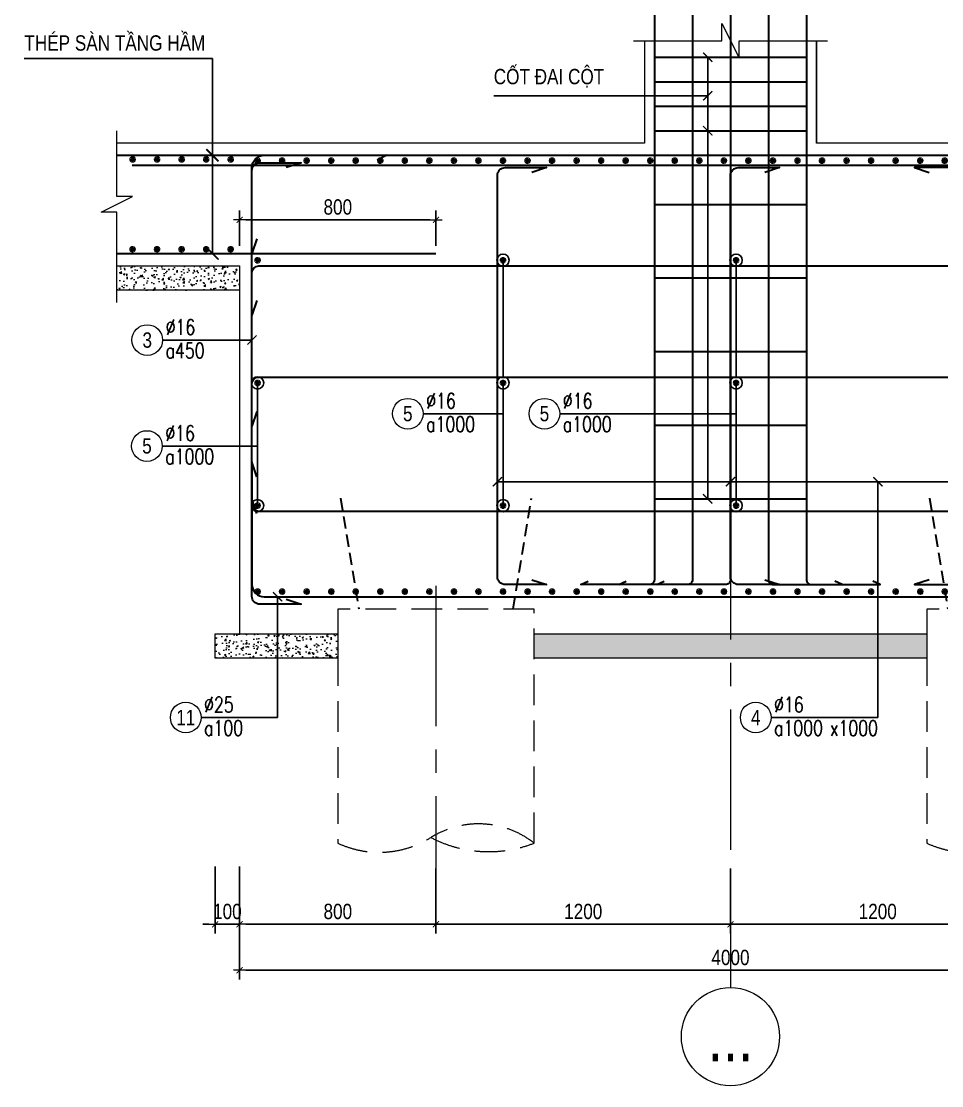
# Model space of a CAD drawing. Header units: millimetres. Extents: x -134772 to 84392, y -129535 to 67259.
# Drawn here: x 25666 to 29416, y 41904 to 46243 of the extents above; entities that cross this region are included whole.
import ezdxf
from ezdxf.enums import TextEntityAlignment as Align

# ---------------------------------------------------------------- set-up
doc = ezdxf.new("R2010")
doc.units = ezdxf.units.MM
doc.header["$MEASUREMENT"] = 0
doc.linetypes.add('CENTER2', pattern=[28.575, 19.05, -3.175, 3.175, -3.175])
doc.linetypes.add('HIDDEN', pattern=[0.375, 0.25, -0.125])
doc.layers.get('Defpoints').update_dxf_attribs({"color": 252})
for name, color, linetype, lineweight in [('KC-COT', 3, 'Continuous', 25), ('KC-TRUC', 5, 'CENTER2', 18), ('NDC_S_AXIS', 5, 'CENTER2', 15), ('NDC_S_BREAK-LINE', 1, 'Continuous', 15), ('NDC_S_CONTINUOUS', 3, 'Continuous', 20), ('NDC_S_DIM', 1, 'Continuous', 9), ('NDC_S_ENG TEXT', 2, 'Continuous', 9), ('NDC_S_HATCH MATERIAL', 8, 'Continuous', 13), ('NDC_S_LEADER', 1, 'Continuous', 9), ('NDC_S_REBAR', 4, 'Continuous', 35), ('NDC_S_VN TEXT', 7, 'Continuous', 9)]:
    doc.layers.add(name, color=color, linetype=linetype, lineweight=lineweight)
doc.styles.add('ARIAL', font='arial.ttf', dxfattribs={"width": 0.8})
doc.styles.add('NDC_ARIAL', font='arial.ttf', dxfattribs={"width": 0.8})
doc.styles.add('NDC_ROMANS', font='romans.shx', dxfattribs={"width": 0.8})
doc.dimstyles.new('NDC_1-25', dxfattribs={"dimscale": 25, "dimtxt": 2.5, "dimasz": 1, "dimexe": 1.5, "dimexo": 0, "dimgap": 0.8, "dimtad": 1, "dimdec": 0, "dimdsep": 46, "dimtxsty": 'NDC_ARIAL', "dimblk": 'DIMMARK', "dimcen": 49999.938995, "dimdle": 1.5, "dimclrd": 1, "dimclre": 1, "dimclrt": 3, "dimadec": 0, "dimazin": 0, "dimtfac": 1, "dimtdec": 0, "dimtix": 1, "dimtmove": 2, "dimatfit": 3, "dimfxl": 1, "dimarcsym": 0})
doc.dimstyles.new('NDC_dim_25', dxfattribs={"dimscale": 25, "dimtxt": 2.5, "dimasz": 1.5, "dimexe": 1.5, "dimexo": 0, "dimgap": 1, "dimtad": 1, "dimdec": 0, "dimzin": 0, "dimdsep": 46, "dimtxsty": 'ARIAL', "dimblk": 'DIMMARK', "dimcen": 0.09, "dimdle": 1.2, "dimclrd": 1, "dimclre": 1, "dimclrt": 3, "dimadec": 0, "dimazin": 0, "dimtfac": 1, "dimtdec": 0, "dimtix": 1, "dimtofl": 0, "dimtmove": 0, "dimatfit": 3, "dimfxl": 3.75, "dimfxlon": 1, "dimtolj": 1, "dimtzin": 0, "dimarcsym": 0})
doc.dimstyles.new('NDC_dim_50', dxfattribs={"dimscale": 50, "dimtxt": 2.5, "dimasz": 1.5, "dimexe": 1.5, "dimexo": 0, "dimgap": 1, "dimtad": 1, "dimdec": 0, "dimzin": 0, "dimdsep": 46, "dimtxsty": 'ARIAL', "dimblk": 'DIMMARK', "dimcen": 0.09, "dimdle": 1.2, "dimclrd": 1, "dimclre": 1, "dimclrt": 3, "dimadec": 0, "dimazin": 0, "dimtfac": 1, "dimtdec": 0, "dimtix": 1, "dimtofl": 0, "dimtmove": 0, "dimatfit": 3, "dimfxl": 6, "dimtolj": 1, "dimtzin": 0, "dimarcsym": 0})

# ---------------------------------------------------------------- blocks, each defined once
blk = doc.blocks.new('DIMMARK')
at = {"layer": 'NDC_S_DIM', "color": 1}
blk.add_line((-1.5, 0), (1, 0), dxfattribs=at)
at = {"layer": 'NDC_S_DIM', "color": 2, "const_width": 0.15}
blk.add_lwpolyline([(-0.5, -0.5), (0.5, 0.5)], dxfattribs=at)
blk = doc.blocks.new('*D356')
at = {"layer": 'Defpoints', "color": 0, "transparency": 16777216}
for p in [(27355.4, 45433.5), (26555.4, 45328.1), (27355.4, 45328.1)]:
    blk.add_point(p, dxfattribs=at)
at = {"layer": 'NDC_S_DIM', "color": 1, "lineweight": -2, "transparency": 16777216}
for p, q in [((26555.4, 45328.1), (26555.4, 45471)), ((27355.4, 45328.1), (27355.4, 45471)), ((26580.4, 45433.5), (27330.4, 45433.5))]:
    blk.add_line(p, q, dxfattribs=at)
at = {"layer": 'NDC_S_DIM', "color": 1, "lineweight": -2, "transparency": 16777216, "xscale": 25, "yscale": 25, "zscale": 25, "rotation": 180}
blk.add_blockref('DIMMARK', (26555.4, 45433.5), dxfattribs=at)
at = {"layer": 'NDC_S_DIM', "color": 1, "lineweight": -2, "transparency": 16777216, "xscale": 25, "yscale": 25, "zscale": 25}
blk.add_blockref('DIMMARK', (27355.4, 45433.5), dxfattribs=at)
at = {"layer": 'NDC_S_DIM', "color": 3, "transparency": 16777216, "insert": (26955.4, 45485.4), "char_height": 62.5, "attachment_point": 5, "style": 'NDC_ARIAL'}
blk.add_mtext('800', dxfattribs=at)
blk = doc.blocks.new('*U8')
at = {"layer": 'NDC_S_DIM'}
blk.add_circle((0, 0), 5, dxfattribs=at)
at = {"color": 7, "style": 'ARIAL', "width": 0.8}
blk.add_attdef('GRID', text='', height=5, dxfattribs=at).set_placement((0, 0), align=Align.MIDDLE)
blk = doc.blocks.new('*U273')
at = {"layer": 'NDC_S_REBAR', "ltscale": 1500}
blk.add_line((-310, 0), (310, 0), dxfattribs=at)
blk = doc.blocks.new('*U274')
at = {"layer": 'NDC_S_ENG TEXT', "color": 0, "linetype": 'ByBlock', "lineweight": -2, "transparency": 16777216}
for p in [(0, 300), (0, 200), (0, 100), (0, 0)]:
    blk.add_blockref('*U273', p, dxfattribs=at)
blk = doc.blocks.new('*U275')
at = {"layer": 'NDC_S_REBAR', "ltscale": 1500}
blk.add_line((-310, 0), (310, 0), dxfattribs=at)
blk = doc.blocks.new('*U276')
at = {"layer": 'NDC_S_ENG TEXT', "color": 0, "linetype": 'ByBlock', "lineweight": -2, "transparency": 16777216}
for p in [(0, 1500), (0, 1200), (0, 900), (0, 600), (0, 300), (0, 0)]:
    blk.add_blockref('*U275', p, dxfattribs=at)
blk = doc.blocks.new('kata_block_THEP')
at = {"layer": 'NDC_S_REBAR', "color": 0}
for p, q in [((-0.5, 0), (0.5, 0)), ((-0.35, 0.35), (0.35, -0.35)), ((0.35, 0.35), (-0.35, -0.35)), ((0, 0.5), (0, -0.5))]:
    blk.add_line(p, q, dxfattribs=at)
at = {"layer": 'NDC_S_REBAR', "color": 0, "const_width": 0.0833}
blk.add_lwpolyline([(-0.5, 0, 1), (0.5, 0, 1), (-0.5, 0, 1)], format="xyb", dxfattribs=at)
blk = doc.blocks.new('*U277')
at = {"layer": 'NDC_S_REBAR', "xscale": 25, "yscale": 25, "zscale": 25}
blk.add_blockref('kata_block_THEP', (0, 0), dxfattribs=at)
blk = doc.blocks.new('*U278')
at = {"layer": 'NDC_S_CONTINUOUS', "color": 0, "linetype": 'ByBlock', "lineweight": -2, "transparency": 16777216}
for p in [(0, 0), (100, 0), (200, 0), (300, 0), (400, 0), (500, 0), (600, 0), (700, 0), (800, 0), (900, 0), (1000, 0), (1100, 0), (1200, 0), (1300, 0), (1400, 0), (1500, 0), (1600, 0), (1700, 0), (1800, 0), (1900, 0), (2000, 0), (2100, 0), (2200, 0), (2300, 0), (2400, 0), (2500, 0), (2600, 0), (2700, 0), (2800, 0), (2900, 0), (3000, 0), (3100, 0), (3200, 0), (3300, 0), (3400, 0), (3500, 0), (3600, 0), (3700, 0), (3800, 0)]:
    blk.add_blockref('*U277', p, dxfattribs=at)
blk = doc.blocks.new('*D361')
at = {"layer": 'Defpoints', "color": 0, "transparency": 16777216}
for p in [(26555.4, 42797.6), (30555.4, 42797.6), (30555.4, 42374.8)]:
    blk.add_point(p, dxfattribs=at)
at = {"layer": 'NDC_S_DIM', "color": 1, "lineweight": -2, "transparency": 16777216}
for p, q in [((26555.4, 42797.6), (26555.4, 42337.3)), ((30555.4, 42797.6), (30555.4, 42337.3)), ((26580.4, 42374.8), (30530.4, 42374.8))]:
    blk.add_line(p, q, dxfattribs=at)
at = {"layer": 'NDC_S_DIM', "color": 1, "lineweight": -2, "transparency": 16777216, "xscale": 25, "yscale": 25, "zscale": 25, "rotation": 180}
blk.add_blockref('DIMMARK', (26555.4, 42374.8), dxfattribs=at)
at = {"layer": 'NDC_S_DIM', "color": 1, "lineweight": -2, "transparency": 16777216, "xscale": 25, "yscale": 25, "zscale": 25}
blk.add_blockref('DIMMARK', (30555.4, 42374.8), dxfattribs=at)
at = {"layer": 'NDC_S_DIM', "color": 3, "transparency": 16777216, "insert": (28555.4, 42426.7), "char_height": 62.5, "attachment_point": 5, "style": 'NDC_ARIAL'}
blk.add_mtext('4000', dxfattribs=at)
blk = doc.blocks.new('*D364')
at = {"layer": 'Defpoints', "color": 0, "transparency": 16777216}
for p in [(26555.4, 42797.6), (27355.4, 42790.2), (27355.4, 42562.3)]:
    blk.add_point(p, dxfattribs=at)
at = {"layer": 'NDC_S_DIM', "color": 1, "lineweight": -2, "transparency": 16777216}
for p, q in [((26555.4, 42797.6), (26555.4, 42524.8)), ((27355.4, 42790.2), (27355.4, 42524.8)), ((26580.4, 42562.3), (27330.4, 42562.3))]:
    blk.add_line(p, q, dxfattribs=at)
at = {"layer": 'NDC_S_DIM', "color": 1, "lineweight": -2, "transparency": 16777216, "xscale": 25, "yscale": 25, "zscale": 25, "rotation": 180}
blk.add_blockref('DIMMARK', (26555.4, 42562.3), dxfattribs=at)
at = {"layer": 'NDC_S_DIM', "color": 1, "lineweight": -2, "transparency": 16777216, "xscale": 25, "yscale": 25, "zscale": 25}
blk.add_blockref('DIMMARK', (27355.4, 42562.3), dxfattribs=at)
at = {"layer": 'NDC_S_DIM', "color": 3, "transparency": 16777216, "insert": (26955.4, 42614.2), "char_height": 62.5, "attachment_point": 5, "style": 'NDC_ARIAL'}
blk.add_mtext('800', dxfattribs=at)
blk = doc.blocks.new('*D365')
at = {"layer": 'Defpoints', "color": 0, "transparency": 16777216}
for p in [(26455.4, 42797.6), (26555.4, 42797.6), (26455.4, 42562.3)]:
    blk.add_point(p, dxfattribs=at)
at = {"layer": 'NDC_S_DIM', "color": 1, "lineweight": -2, "transparency": 16777216}
for p, q in [((26455.4, 42797.6), (26455.4, 42524.8)), ((26555.4, 42797.6), (26555.4, 42524.8)), ((26430.4, 42562.3), (26405.4, 42562.3)), ((26555.4, 42562.3), (26455.4, 42562.3)), ((26580.4, 42562.3), (26605.4, 42562.3))]:
    blk.add_line(p, q, dxfattribs=at)
at = {"layer": 'NDC_S_DIM', "color": 1, "lineweight": -2, "transparency": 16777216, "xscale": 25, "yscale": 25, "zscale": 25}
blk.add_blockref('DIMMARK', (26455.4, 42562.3), dxfattribs=at)
at = {"layer": 'NDC_S_DIM', "color": 1, "lineweight": -2, "transparency": 16777216, "xscale": 25, "yscale": 25, "zscale": 25, "rotation": 180}
blk.add_blockref('DIMMARK', (26555.4, 42562.3), dxfattribs=at)
at = {"layer": 'NDC_S_DIM', "color": 3, "transparency": 16777216, "insert": (26505.4, 42614.2), "char_height": 62.5, "attachment_point": 5, "style": 'NDC_ARIAL'}
blk.add_mtext('100', dxfattribs=at)
blk = doc.blocks.new('*U295')
at = {"layer": 'KC-TRUC', "ltscale": 30}
blk.add_line((0, 193.8), (0, -1004.2), dxfattribs=at)
at = {"layer": 'NDC_S_HATCH MATERIAL', "color": 2, "linetype": 'HIDDEN', "ltscale": 500}
blk.add_lwpolyline([(400, -854.8), (400, 99.3), (-400, 99.3), (-400, -854.8)], dxfattribs=at)
for centre, major_axis, start_param, end_param in [((173.3, -1142.7), (-259.2, 259.2), -1.452433, -0.227584), ((-231.6, -492.3), (-282.6, 282.6), 1.921341, 2.912184), ((215, -379), (360.9, 360.9), 3.446929, 4.297833)]:
    blk.add_ellipse(centre, major_axis=major_axis, ratio=1, start_param=start_param, end_param=end_param, dxfattribs=at)
at = {"layer": 'NDC_S_REBAR', "linetype": 'HIDDEN', "ltscale": 200}
for p, q in [((-389.4, 550.9), (-314.3, 100)), ((314.3, 100), (389.4, 550.9))]:
    blk.add_line(p, q, dxfattribs=at)
blk = doc.blocks.new('*U279')
at = {"layer": 'NDC_S_REBAR', "xscale": 25, "yscale": 25, "zscale": 25}
blk.add_blockref('kata_block_THEP', (0, 0), dxfattribs=at)
blk = doc.blocks.new('*U280')
at = {"layer": 'NDC_S_CONTINUOUS', "color": 0, "linetype": 'ByBlock', "lineweight": -2, "transparency": 16777216}
for p in [(0, 0), (100, 0), (200, 0), (300, 0), (400, 0), (500, 0), (600, 0), (700, 0), (800, 0), (900, 0), (1000, 0), (1100, 0), (1200, 0), (1300, 0), (1400, 0), (1500, 0), (1600, 0), (1700, 0), (1800, 0), (1900, 0), (2000, 0), (2100, 0), (2200, 0), (2300, 0), (2400, 0), (2500, 0), (2600, 0), (2700, 0), (2800, 0), (2900, 0), (3000, 0), (3100, 0), (3200, 0), (3300, 0), (3400, 0), (3500, 0), (3600, 0), (3700, 0), (3800, 0)]:
    blk.add_blockref('*U279', p, dxfattribs=at)
blk = doc.blocks.new('*U281')
at = {"layer": 'NDC_S_REBAR', "xscale": 25, "yscale": 25, "zscale": 25}
blk.add_blockref('kata_block_THEP', (0, 0), dxfattribs=at)
blk = doc.blocks.new('*U282')
at = {"layer": 'NDC_S_CONTINUOUS', "color": 0, "linetype": 'ByBlock', "lineweight": -2, "transparency": 16777216}
for p in [(0, 0), (100, 0), (200, 0), (300, 0), (400, 0)]:
    blk.add_blockref('*U281', p, dxfattribs=at)
blk = doc.blocks.new('*U287')
at = {"layer": 'NDC_S_REBAR', "xscale": 25, "yscale": 25, "zscale": 25}
blk.add_blockref('kata_block_THEP', (0, 0), dxfattribs=at)
blk = doc.blocks.new('*U288')
at = {"layer": 'NDC_S_CONTINUOUS', "color": 0, "linetype": 'ByBlock', "lineweight": -2, "transparency": 16777216}
for p in [(0, 0), (500, 0), (1000, 0)]:
    blk.add_blockref('*U287', p, dxfattribs=at)
blk = doc.blocks.new('*U289')
at = {"layer": 'NDC_S_REBAR', "xscale": 25, "yscale": 25, "zscale": 25}
blk.add_blockref('kata_block_THEP', (0, 0), dxfattribs=at)
blk = doc.blocks.new('*U290')
at = {"layer": 'NDC_S_CONTINUOUS', "color": 0, "linetype": 'ByBlock', "lineweight": -2, "transparency": 16777216}
for p in [(0, 0), (500, 0), (1000, 0)]:
    blk.add_blockref('*U289', p, dxfattribs=at)
blk = doc.blocks.new('*D366')
at = {"layer": 'Defpoints', "color": 0, "transparency": 16777216}
for p in [(27355.4, 42790.2), (28555.4, 42790.2), (28555.4, 42562.3)]:
    blk.add_point(p, dxfattribs=at)
at = {"layer": 'NDC_S_DIM', "color": 1, "lineweight": -2, "transparency": 16777216}
for p, q in [((27355.4, 42790.2), (27355.4, 42524.8)), ((28555.4, 42790.2), (28555.4, 42524.8)), ((27380.4, 42562.3), (28530.4, 42562.3))]:
    blk.add_line(p, q, dxfattribs=at)
at = {"layer": 'NDC_S_DIM', "color": 1, "lineweight": -2, "transparency": 16777216, "xscale": 25, "yscale": 25, "zscale": 25, "rotation": 180}
blk.add_blockref('DIMMARK', (27355.4, 42562.3), dxfattribs=at)
at = {"layer": 'NDC_S_DIM', "color": 1, "lineweight": -2, "transparency": 16777216, "xscale": 25, "yscale": 25, "zscale": 25}
blk.add_blockref('DIMMARK', (28555.4, 42562.3), dxfattribs=at)
at = {"layer": 'NDC_S_DIM', "color": 3, "transparency": 16777216, "insert": (27955.4, 42614.2), "char_height": 62.5, "attachment_point": 5, "style": 'NDC_ARIAL'}
blk.add_mtext('1200', dxfattribs=at)
blk = doc.blocks.new('*D367')
at = {"layer": 'Defpoints', "color": 0, "transparency": 16777216}
for p in [(28555.4, 42790.2), (29755.4, 42790.2), (28555.4, 42562.3)]:
    blk.add_point(p, dxfattribs=at)
at = {"layer": 'NDC_S_DIM', "color": 1, "lineweight": -2, "transparency": 16777216}
for p, q in [((28555.4, 42790.2), (28555.4, 42524.8)), ((29755.4, 42790.2), (29755.4, 42524.8)), ((29730.4, 42562.3), (28580.4, 42562.3))]:
    blk.add_line(p, q, dxfattribs=at)
at = {"layer": 'NDC_S_DIM', "color": 1, "lineweight": -2, "transparency": 16777216, "xscale": 25, "yscale": 25, "zscale": 25, "rotation": 180}
blk.add_blockref('DIMMARK', (28555.4, 42562.3), dxfattribs=at)
at = {"layer": 'NDC_S_DIM', "color": 1, "lineweight": -2, "transparency": 16777216, "xscale": 25, "yscale": 25, "zscale": 25}
blk.add_blockref('DIMMARK', (29755.4, 42562.3), dxfattribs=at)
at = {"layer": 'NDC_S_DIM', "color": 3, "transparency": 16777216, "insert": (29155.4, 42614.2), "char_height": 62.5, "attachment_point": 5, "style": 'NDC_ARIAL'}
blk.add_mtext('1200', dxfattribs=at)
blk = doc.blocks.new('*U632')
blk.add_circle((-2.5, 0), 2.5)
at = {"layer": 'NDC_S_VN TEXT', "color": 3, "style": 'NDC_ROMANS', "width": 0.75}
for tag, p in [('DK1', (0.5, 0.85)), ('KC1', (0.5, -2.97))]:
    blk.add_attdef(tag, p, '', height=2.5, dxfattribs=at)
at = {"layer": 'NDC_S_VN TEXT', "color": 7, "style": 'ARIAL', "width": 0.8}
blk.add_attdef('SH2', text='', height=2.5, dxfattribs=at).set_placement((-2.5, 0), align=Align.MIDDLE)
blk = doc.blocks.new('*U270')
at = {"layer": 'NDC_S_REBAR', "xscale": 25, "yscale": 25, "zscale": 25}
blk.add_blockref('kata_block_THEP', (0, 0), dxfattribs=at)
blk = doc.blocks.new('*U271')
at = {"layer": 'NDC_S_CONTINUOUS', "color": 0, "linetype": 'ByBlock', "lineweight": -2, "transparency": 16777216}
for p in [(0, 0), (500, 0), (1000, 0)]:
    blk.add_blockref('*U270', p, dxfattribs=at)
blk = doc.blocks.new('*U272')
at = {"layer": 'NDC_S_REBAR', "xscale": 25, "yscale": 25, "zscale": 25}
blk.add_blockref('kata_block_THEP', (0, 0), dxfattribs=at)

msp = doc.modelspace()

# ---------------------------------------------------------------- hatches: boundary and pattern name
at = {"layer": 'NDC_S_HATCH MATERIAL'}
h = msp.add_hatch(dxfattribs=at)
h.set_pattern_fill('AR-CONC', color=256, scale=8)
h.set_pattern_definition([(50, (15755.415, 71866.624), (57.380815, -5.02017), [6, -66]), (355, (15755.415, 71866.624), (-11.10011, 60.17537), [4.8, -52.8]), (100.45144, (15760.197, 71866.205), (46.28071, 55.1552), [5.09922, -56.09137]), (46.1842, (15755.415, 71882.624), (85.3793, -13.24154), [9, -99]), (96.63564, (15762.53, 71881.52), (74.77296, 77.9295), [7.64883, -84.1371]), (351.18416, (15755.415, 71882.62), (74.77296, 77.9295), [7.2, -79.2]), (21, (15763.415, 71878.624), (47.752564, -32.20951), [6, -66]), (326, (15763.415, 71878.624), (19.46523, 58.012), [4.8, -52.8]), (71.45144, (15767.394, 71875.94), (67.21779, 25.80249), [5.09922, -56.09137]), (37.5, (15755.415, 71866.624), (0.972788, 26.631508), [0, -52.16, 0, -53.6, 0, -53]), (7.5, (15755.415, 71866.624), (21.045563, 31.552937), [0, -30.56, 0, -50.96, 0, -20.2]), (327.5, (15737.575, 71866.624), (42.705795, -1.80439), [0, -20, 0, -62.4, 0, -82.8]), (317.5, (15729.575, 71866.624), (46.654894, 8.0084), [0, -26, 0, -41.44, 0, -58.8])])
h.paths.add_polyline_path([(26055.4, 45246.5), (26555.4, 45246.5), (26555.4, 45146.5), (26055.4, 45146.5)])
h = msp.add_hatch(dxfattribs=at)
h.set_pattern_fill('AR-CONC', color=256, scale=8)
h.set_pattern_definition([(50, (17355.42, 70366.623), (57.380815, -5.02017), [6, -66]), (355, (17355.42, 70366.62), (-11.10011, 60.17537), [4.8, -52.8]), (100.45144, (17360.2, 70366.204), (46.28071, 55.1552), [5.09922, -56.09137]), (46.1842, (17355.42, 70382.62), (85.3793, -13.24154), [9, -99]), (96.63564, (17362.53, 70381.52), (74.77296, 77.9295), [7.64883, -84.1371]), (351.18416, (17355.42, 70382.62), (74.77296, 77.9295), [7.2, -79.2]), (21, (17363.42, 70378.623), (47.752564, -32.20951), [6, -66]), (326, (17363.42, 70378.62), (19.46523, 58.012), [4.8, -52.8]), (71.45144, (17367.4, 70375.94), (67.21779, 25.80249), [5.09922, -56.09137]), (37.5, (17355.419, 70366.623), (0.972788, 26.631508), [0, -52.16, 0, -53.6, 0, -53]), (7.5, (17355.42, 70366.623), (21.045563, 31.552937), [0, -30.56, 0, -50.96, 0, -20.2]), (327.5, (17337.579, 70366.623), (42.705795, -1.80439), [0, -20, 0, -62.4, 0, -82.8]), (317.5, (17329.58, 70366.623), (46.654894, 8.0084), [0, -26, 0, -41.44, 0, -58.8])])
h.paths.add_polyline_path([(26455.4, 43746.5), (26955.4, 43746.5), (26955.4, 43646.5), (26455.4, 43646.5)])
h = msp.add_hatch(dxfattribs=at)
h.set_pattern_fill('AR-CONC', color=256, scale=8)
h.set_pattern_definition([(50, (18855.4, 70366.675), (57.380815, -5.02017), [6, -66]), (355, (18855.4, 70366.675), (-11.10011, 60.17537), [4.8, -52.8]), (100.45144, (18860.18, 70366.256), (46.28071, 55.1552), [5.09922, -56.09137]), (46.1842, (18855.4, 70382.675), (85.3793, -13.24154), [9, -99]), (96.63564, (18862.51, 70381.57), (74.77296, 77.9295), [7.64883, -84.1371]), (351.18416, (18855.4, 70382.675), (74.77296, 77.9295), [7.2, -79.2]), (21, (18863.4, 70378.675), (47.752564, -32.20951), [6, -66]), (326, (18863.4, 70378.675), (19.46523, 58.012), [4.8, -52.8]), (71.45144, (18867.38, 70375.99), (67.21779, 25.80249), [5.09922, -56.09137]), (37.5, (18855.398, 70366.675), (0.972788, 26.631508), [0, -52.16, 0, -53.6, 0, -53]), (7.5, (18855.398, 70366.675), (21.045563, 31.552937), [0, -30.56, 0, -50.96, 0, -20.2]), (327.5, (18837.558, 70366.675), (42.705795, -1.80439), [0, -20, 0, -62.4, 0, -82.8]), (317.5, (18829.56, 70366.675), (46.654894, 8.0084), [0, -26, 0, -41.44, 0, -58.8])])
h.paths.add_polyline_path([(27755.4, 43746.5), (29355.4, 43746.5), (29355.4, 43646.5), (27755.4, 43646.5)])

# ---------------------------------------------------------------- linework, layer by layer
at = {"layer": 'KC-COT', "ltscale": 4}
msp.add_line((28905.4, 45746.5), (28905.4, 46163.4), dxfattribs=at)
at = {"layer": 'NDC_S_AXIS', "ltscale": 30}
msp.add_lwpolyline([(28555.4, 46866.5), (28555.4, 42304.4)], dxfattribs=at)
at = {"layer": 'NDC_S_BREAK-LINE'}
for points in [[(28160.4, 46163.4), (28520.4, 46163.4), (28520.4, 46233.4), (28590.4, 46093.4), (28590.4, 46163.4), (28950.4, 46163.4)], [(26055.4, 45096.5), (26055.4, 45464.5), (25991.4, 45464.5), (26119.4, 45528.5), (26055.4, 45528.5), (26055.4, 45796.5)]]:
    msp.add_lwpolyline(points, dxfattribs=at)
at = {"layer": 'NDC_S_CONTINUOUS', "ltscale": 4}
for p, q in [((31055.4, 45746.5), (28905.4, 45746.5)), ((26055.4, 45246.5), (26555.4, 45246.5)), ((26555.4, 45246.5), (26555.4, 43746.5)), ((26555.4, 43746.5), (26955.4, 43746.5))]:
    msp.add_line(p, q, dxfattribs=at)
msp.add_lwpolyline([(27755.4, 43746.5), (29355.4, 43746.5)], dxfattribs=at)
at = {"layer": 'NDC_S_HATCH MATERIAL'}
for points in [[(26055.4, 45246.5), (26555.4, 45246.5), (26555.4, 45146.5), (26055.4, 45146.5)], [(26455.4, 43746.5), (26955.4, 43746.5), (26955.4, 43646.5), (26455.4, 43646.5)], [(27755.4, 43746.5), (29355.4, 43746.5), (29355.4, 43646.5), (27755.4, 43646.5)]]:
    msp.add_lwpolyline(points, close=True, dxfattribs=at)
at = {"layer": 'NDC_S_REBAR', "linetype": 'HIDDEN'}
msp.add_line((26116.9, 45656.3), (30968.9, 45656.3), dxfattribs=at)
at = {"layer": 'NDC_S_REBAR', "ltscale": 0.005}
msp.add_line((26055.4, 45296.5), (27355.4, 45296.5), dxfattribs=at)
at = {"layer": 'NDC_S_REBAR', "ltscale": 1500}
for points in [[(28383.6, 48166.7), (28400.4, 48196.5), (28400.4, 43966.8, -0.414214), (28380.4, 43946.8), (28100.4, 43946.8), (28130.4, 43960.6)], [(28727.2, 48166.7), (28710.4, 48196.5), (28710.4, 43966.8, 0.414214), (28730.4, 43946.8), (29010.4, 43946.8), (28980.4, 43960.6)], [(28538.6, 46866.7), (28555.4, 46896.5), (28555.4, 43966.8, -0.414214), (28535.4, 43946.8), (28255.4, 43946.8), (28285.4, 43960.6)], [(28882.2, 46866.7), (28865.4, 46896.5), (28865.4, 43966.8, 0.414214), (28885.4, 43946.8), (29165.4, 43946.8), (29135.4, 43960.6)]]:
    msp.add_lwpolyline(points, format="xyb", dxfattribs=at)
at = {"layer": 'NDC_S_REBAR', "ltscale": 0.005}
msp.add_lwpolyline([(26055.4, 45696.5), (27155.4, 45696.5), (27115.8, 45676.9)], dxfattribs=at)
for points in [[(26625.5, 45356.5), (26605.5, 45296.5), (26605.5, 45646.5, -0.414214), (26655.5, 45696.5), (30455.4, 45696.5, -0.414214), (30505.4, 45646.5), (30505.4, 45296.5), (30485.4, 45356.5)], [(26745.5, 43886.8), (26805.5, 43866.8), (26637.5, 43866.8, -0.414214), (26605.5, 43898.8), (26605.5, 45634.4, -0.414214), (26637.5, 45666.4), (26805.5, 45666.4), (26745.5, 45646.4)], [(27745.5, 43966.8), (27805.5, 43946.8), (27637.5, 43946.8, -0.414214), (27605.5, 43978.8), (27605.5, 45614.4, -0.414214), (27637.5, 45646.4), (27805.5, 45646.4), (27745.5, 45626.4)], [(28695.4, 43966.8), (28755.4, 43946.8), (28587.4, 43946.8, -0.414214), (28555.4, 43978.8), (28555.4, 45614.4, -0.414214), (28587.4, 45646.4), (28755.4, 45646.4), (28695.4, 45626.4)], [(29365.3, 43966.8), (29305.3, 43946.8), (29473.3, 43946.8, 0.414214), (29505.3, 43978.8), (29505.3, 45614.4, 0.414214), (29473.3, 45646.4), (29305.3, 45646.4), (29365.3, 45626.4)], [(26625.5, 44236.8), (26605.5, 44296.8), (26605.5, 43946.8, 0.414214), (26655.5, 43896.8), (30455.4, 43896.8, 0.414214), (30505.4, 43946.8), (30505.4, 44296.8), (30485.4, 44236.8)]]:
    msp.add_lwpolyline(points, format="xyb", dxfattribs=at)
at = {"layer": 'NDC_S_REBAR'}
for points in [[(26625.5, 45105.3), (26605.5, 45045.3), (26605.5, 45217.3, -0.414214), (26633.5, 45245.3), (30477.5, 45245.3, -0.414214), (30505.5, 45217.3), (30505.5, 45045.3), (30485.5, 45105.3)], [(26625.5, 44386.5), (26605.5, 44446.5), (26605.5, 44274.5, 0.414214), (26633.5, 44246.5), (30477.5, 44246.5, 0.414214), (30505.5, 44274.5), (30505.5, 44446.5), (30485.5, 44386.5)]]:
    msp.add_lwpolyline(points, format="xyb", dxfattribs=at)
at = {"layer": 'NDC_S_REBAR', "elevation": 0}
msp.add_lwpolyline([(26625.5, 44652.8), (26605.5, 44592.8), (26605.5, 44764.8, -0.414214), (26633.5, 44792.8), (30477.5, 44792.8, -0.414214), (30505.5, 44764.8), (30505.5, 44592.8), (30485.5, 44652.8)], format="xyb", dxfattribs=at)

# ---------------------------------------------------------------- block references
for p in [(27355.4, 43747.7), (29755.4, 43747.7)]:
    msp.add_blockref('*U295', p)
at = {"layer": 'NDC_S_AXIS', "xscale": 40, "yscale": 40, "zscale": 40}
msp.add_blockref('*U8', (28555.4, 42104.4), dxfattribs=at).add_auto_attribs({'GRID': '...'})
at = {"layer": 'NDC_S_CONTINUOUS'}
for name, p in [('*U282', (26119, 45679.5)), ('*U278', (26628.5, 43918.5, 0))]:
    msp.add_blockref(name, p, dxfattribs=at)
at = {"layer": 'NDC_S_CONTINUOUS', "xscale": -1}
for name, p, rotation in [('*U280', (26628.5, 45674.8, 0), 180), ('*U288', (26628.5, 44268.5, 0), 270), ('*U290', (27628.5, 44268.5, 0), 270), ('*U271', (28578.4, 44268.5, 0), 270)]:
    msp.add_blockref(name, p, dxfattribs=dict(at, rotation=rotation))
at = {"layer": 'NDC_S_CONTINUOUS', "color": 0, "linetype": 'ByBlock', "lineweight": -2, "extrusion": (0, 0, -1), "zscale": -1, "rotation": 180}
for p in [(-26119, 45313.6), (-26219, 45313.6), (-26319, 45313.6), (-26419, 45313.6), (-26519, 45313.6)]:
    msp.add_blockref('*U272', p, dxfattribs=at)
at = {"layer": 'NDC_S_DIM', "ltscale": 0.005, "xscale": 25, "yscale": 25, "zscale": 25}
for p, values in [((26241.4, 44943.5), {'SH2': '3', 'DK1': '%%c16', 'KC1': 'a450'}), ((27303.1, 44643.3, 0), {'SH2': '5', 'DK1': '%%c16', 'KC1': 'a1000'}), ((27859.9, 44643.3, 0), {'SH2': '5', 'DK1': '%%c16', 'KC1': 'a1000'}), ((26240.2, 44511.6, 0), {'SH2': '5', 'DK1': '%%c16', 'KC1': 'a1000'}), ((26398.2, 43405.1), {'SH2': '11', 'DK1': '%%c25', 'KC1': 'a100'}), ((28720.7, 43405.1), {'SH2': '4', 'DK1': '%%c16', 'KC1': 'a1000'})]:
    msp.add_blockref('*U632', p, dxfattribs=at).add_auto_attribs(values)
at = {"layer": 'NDC_S_ENG TEXT', "extrusion": (0, 0, -1), "xscale": -1, "zscale": -1}
msp.add_blockref('*U274', (-28555.4, 45796.5), dxfattribs=at)
at = {"layer": 'NDC_S_ENG TEXT', "extrusion": (0, 0, -1), "zscale": -1, "rotation": 180}
msp.add_blockref('*U276', (-28555.4, 45796.5), dxfattribs=at)
at = {"layer": 'NDC_S_REBAR', "xscale": 16, "yscale": 16, "zscale": 16}
msp.add_blockref('kata_block_THEP', (26628.5, 44768.5, 0), dxfattribs=at)

# ---------------------------------------------------------------- texts
at = {"layer": 'NDC_S_VN TEXT', "color": 3, "style": 'NDC_ROMANS', "width": 0.75}
msp.add_text('x1000', height=62.5, dxfattribs=at).set_placement((28961.4, 43330.8))
at = {"layer": 'NDC_S_VN TEXT', "insert": (25678.2, 46153.7), "char_height": 62.5, "attachment_point": 4, "rotation": 360, "style": 'NDC_ARIAL', "bg_fill": 3, "box_fill_scale": 1.2, "bg_fill_color": 256, "bg_fill_transparency": 0}
msp.add_mtext('THÉP SÀN TẦNG HẦM', dxfattribs=at)

# ---------------------------------------------------------------- dimensions: what is measured, and where the dimension line sits
at = {"layer": 'NDC_S_DIM'}
for base, p1, p2, picture, middle in [((27355.4, 45433.5), (26555.4, 45328.1), (27355.4, 45328.1), '*D356', (26955.4, 45485.4)), ((26455.4, 42562.3), (26555.4, 42797.6), (26455.4, 42797.6), '*D365', (26505.4, 42614.2)), ((30555.4, 42374.8), (26555.4, 42797.6), (30555.4, 42797.6), '*D361', (28555.4, 42426.7)), ((27355.4, 42562.3), (26555.4, 42797.6), (27355.4, 42790.2), '*D364', (26955.4, 42614.2)), ((28555.4, 42562.3), (27355.4, 42790.2), (28555.4, 42790.2), '*D366', (27955.4, 42614.2)), ((28555.4, 42562.3), (29755.4, 42790.2), (28555.4, 42790.2), '*D367', (29155.4, 42614.2))]:
    dim = msp.add_linear_dim(base=base, p1=p1, p2=p2, dimstyle='NDC_1-25', dxfattribs=at)
    dim.commit()
    dim.dimension.update_dxf_attribs({"geometry": picture, "text_midpoint": middle})

# ---------------------------------------------------------------- leaders
at = {"layer": 'NDC_S_CONTINUOUS', "ltscale": 0.005}
msp.add_leader([(26605.5, 44943.5), (26241.4, 44943.5)], dimstyle='NDC_dim_25', override={"dimgap": 1, "dimtad": 0, "dimldrblk": 'ARCHTICK'}, dxfattribs=at)
at = {"layer": 'NDC_S_LEADER', "ltscale": 0.005}
for points in [[(28462.7, 46096.5), (28462.7, 45796.5)], [(28462.7, 45796.5), (28462.7, 46096.5)], [(28462.7, 45939.4), (27591.6, 45939.4)], [(28462.7, 45796.5), (28462.7, 44296.5)], [(28462.7, 44296.5), (28462.7, 45796.5)], [(27605.5, 44366.2), (28555.4, 44366.2)], [(28555.4, 44366.2), (29376.7, 44366.2)], [(29505.3, 44366.2), (28640.1, 44366.2)], [(29155.9, 44366.2), (29155.9, 43405.1), (28720.7, 43405.1)], [(26709.9, 43896.8), (26709.9, 43405.1), (26398.2, 43405.1)]]:
    msp.add_leader(points, dimstyle='NDC_1-25', override={"dimasz": 1.5, "dimldrblk": 'ARCHTICK'}, dxfattribs=at)
at = {"layer": 'NDC_S_LEADER'}
for points in [[(27628.5, 45268.5, 0), (27628.5, 45143.3, 0), (27628.5, 44793.2, 0)], [(28578.4, 45268.5, 0), (28578.4, 45143.3, 0), (28578.4, 44793.2, 0)], [(26628.5, 44768.5, 0), (26628.5, 44511.6, 0), (26240.2, 44511.6, 0)], [(27628.5, 44768.5, 0), (27628.5, 44643.3, 0), (27303.1, 44643.3, 0)], [(28578.4, 44768.5, 0), (28578.4, 44643.3, 0), (28253, 44643.3, 0)], [(27628.5, 44268.5, 0), (27628.5, 44643.3, 0), (27303.1, 44643.3, 0)], [(28578.4, 44268.5, 0), (28578.4, 44643.3, 0), (27859.9, 44643.3, 0)], [(26628.5, 44268.5, 0), (26628.5, 44511.6, 0), (26240.2, 44511.6, 0)]]:
    msp.add_leader(points, dimstyle='NDC_1-25', override={"dimasz": 2, "dimldrblk": 'DotBlank'}, dxfattribs=at)

# ---------------------------------------------------------------- next in the draw order: texts
at = {"layer": 'NDC_S_VN TEXT', "insert": (27590.8, 46010.3), "char_height": 62.5, "attachment_point": 4, "rotation": 360, "style": 'NDC_ARIAL', "bg_fill": 3, "box_fill_scale": 1.2, "bg_fill_color": 256, "bg_fill_transparency": 0}
msp.add_mtext('CỐT ĐAI CỘT', dxfattribs=at)

# ---------------------------------------------------------------- next in the draw order: leaders
at = {"layer": 'NDC_S_LEADER', "ltscale": 0.005}
for points in [[(26444.4, 45696.5), (26444.4, 46090.3), (25677.3, 46090.3)], [(26444.4, 45296.5), (26444.4, 46090.3), (25677.3, 46090.3)]]:
    msp.add_leader(points, dimstyle='NDC_dim_50', override={"dimasz": 1, "dimldrblk": 'ARCHTICK'}, dxfattribs=at)

# ---------------------------------------------------------------- next in the draw order: linework, layer by layer
at = {"layer": 'NDC_S_CONTINUOUS', "ltscale": 4}
msp.add_lwpolyline([(28205.4, 46163.4), (28205.4, 45746.5), (26055.4, 45746.5)], dxfattribs=at)
at = {"layer": 'NDC_S_REBAR', "ltscale": 1500}
msp.add_lwpolyline([(28228.6, 46866.7), (28245.4, 46896.5), (28245.4, 43966.8, -0.414214), (28225.4, 43946.8), (27945.4, 43946.8), (27975.4, 43960.6)], format="xyb", dxfattribs=at)

doc.saveas('drawing.dxf')
